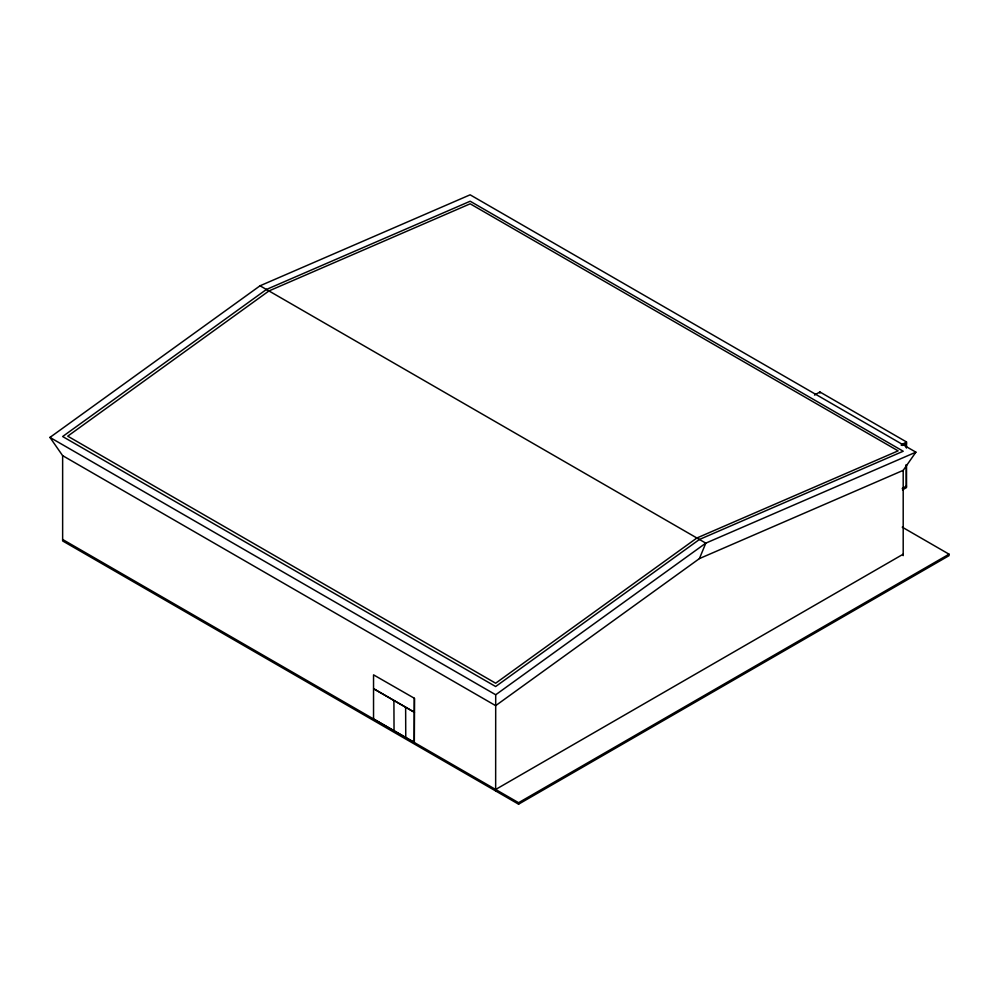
<?xml version="1.0" encoding="UTF-8"?>
<svg xmlns="http://www.w3.org/2000/svg" width="999" height="999" viewBox="0 0 999 999"><rect width="100%" height="100%" fill="white"/><g stroke="black" fill="none" stroke-linecap="round" stroke-linejoin="round"><path stroke-width="1.5" d="M915.883 452.172L903.196 470.354L699.425 558.591L495.654 705.644L62.637 455.644L49.95 437.412L260.04 285.789L470.129 194.817L915.883 452.172L705.794 543.144L495.704 694.767L495.654 790.946M699.425 558.591L705.794 543.144L260.04 285.789M814.522 395.08L819.904 391.97L906.518 441.97L906.518 447.752M393.906 700.586L394.043 730.656M414.41 698.301L414.285 742.494L414.41 698.301L373.539 674.849L373.539 718.968L414.41 742.419M405.631 707.354L405.756 737.424M901.123 445.079L906.518 441.97M902.222 445.479L906.518 443.144M902.222 488.424L906.518 486.088M902.472 489.897L906.518 487.562L906.518 464.622M495.654 789.472L903.196 554.183M62.637 539.472L518.581 802.709L949.05 554.183L949.05 555.644L518.581 804.183L62.637 540.946L62.637 455.644M902.247 527.16L949.05 554.183M49.95 437.412L495.704 694.767M906.255 443.144L906.255 447.752M906.255 464.622L906.255 486.088M903.196 470.354L903.196 555.644M819.904 391.97L819.904 393.144M518.581 802.709L518.581 804.183M266.408 289.473L62.637 436.526L495.654 686.525L699.425 539.472L903.196 451.236L470.179 201.236L266.408 289.473M268.956 290.934L67.732 436.163L495.654 683.216L696.877 537.999L898.101 450.861L470.179 203.808L268.956 290.934M373.663 688.748L414.41 712.275L373.663 688.748"/></g></svg>
